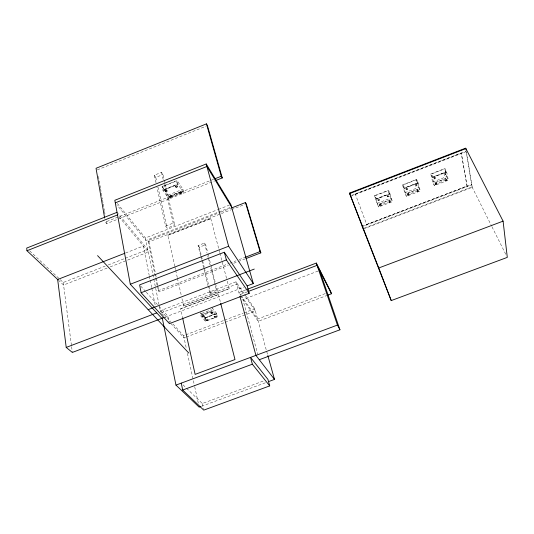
<?xml version="1.0" encoding="UTF-8"?>
<svg xmlns="http://www.w3.org/2000/svg" width="534" height="534" viewBox="0 0 534 534"><rect width="100%" height="100%" fill="white"/><g stroke="black" fill="none" stroke-linecap="round" stroke-linejoin="round"><path stroke-width="0.4" stroke-dasharray="2.67 2" d="M97.315 169.885L205.904 126.238M155.868 182.501L154.246 175.239L161.515 172.342L163.024 174.518L164.138 179.344M154.246 175.239L155.781 177.401L163.024 174.518M162.069 186.486L168.15 195.064L169.058 198.988L162.977 190.444L162.069 186.486L177.074 180.532L182.942 189.216L183.903 193.128L178.036 184.477L177.074 180.532M163.497 189.87L162.69 186.473L176.5 180.999L177.348 184.384L163.451 189.804L177.348 184.384M162.977 190.444L178.036 184.477M164.832 190.625L166.635 189.91L167.376 190.958L165.633 191.926L164.832 190.625L165.633 191.926M175.359 186.459L177.168 185.739L177.889 186.8L176.147 187.761L175.359 186.459L176.147 187.761M164.893 190.878L166.695 190.164L167.436 191.212M175.419 186.706L177.228 185.992L177.949 187.047M165.58 191.673L167.376 190.958M176.087 187.514L177.889 186.8M168.15 195.064L182.942 189.216M169.939 195.931L181.827 191.306L169.939 195.931L170.299 197.36L182.161 192.674L181.787 191.245M169.124 196.672L170.907 195.971L171.634 196.993L169.912 197.947L169.124 196.672L169.912 197.947M179.544 192.56L181.333 191.853L182.041 192.887L180.312 193.842L179.544 192.56L180.312 193.842M213.533 179.311L105.325 222.071L106.64 223.592L117.507 219.307M169.185 196.926L170.967 196.218L171.688 197.246M179.604 192.807L181.393 192.1L182.101 193.134M170.259 197.306L182.161 192.674M169.852 197.7L171.634 196.993M180.252 193.588L182.041 192.887M118.281 219L214.501 180.999M165.607 226.069L173.216 223.092L174.745 225.168L167.169 228.131L165.607 226.069L156.956 187.341M117.407 203.487L145.402 237.977L217.645 209.708M218.426 209.408L229.3 205.149M229.994 207.566L145.909 240.433L116.839 204.762M157.069 285.049L147.931 240.64L219.928 212.505M220.696 212.205L230.761 208.273M147.931 240.64L148.933 241.875L230.801 209.902M231.576 209.595L244.706 204.469M167.803 235.314L210.817 218.646L167.803 235.314L174.778 266.266M125.563 252.989L143.306 246.061L149.206 275.397M60.249 279.662L63.246 282.486L105.118 266.166M108.222 264.957L124.502 258.61M125.276 258.309L147.764 249.545L118.087 213.607M107.094 268.095L63.579 285.036L58.78 280.537M110.204 266.88L148.278 252.055L118.575 216.217M200.651 255.966L198.074 245.533L204.515 243.037L205.703 244.726L207.733 252.722M198.074 245.533L199.282 247.209L205.703 244.726M351.879 195.27L466.142 151.089M355.304 194.036L461.303 153.051M350.704 196.265L466.376 151.543M374.474 195.704L388.478 190.304L390.02 193.922L392.437 201.672L378.573 206.998L374.474 195.704L378.573 206.998M402.529 184.891L416.627 179.451L418.262 183.049L420.298 190.972L406.347 196.332L404.772 192.747L402.529 184.891L404.118 188.495L406.347 196.332M430.778 173.997L444.969 168.524L446.704 172.102L448.346 180.198L434.302 185.592L432.633 182.034L430.778 173.997L432.46 177.582L434.302 185.592M389.326 193.835L388.011 190.731L375.122 195.698L376.403 198.808L389.326 193.835L376.403 198.808M416.166 179.871L403.19 184.877L404.545 187.968L417.561 182.962L416.166 179.871L417.541 182.895L404.545 187.968M445.983 172.015L444.515 168.944L431.452 173.984L432.887 177.061L445.97 171.948L432.887 177.061M375.969 199.336L390.02 193.922M404.118 188.495L418.262 183.049M432.46 177.582L446.704 172.102M377.445 199.489C382.117 198.428 375.756 199.042 377.858 200.657L379.541 200.01L379.127 198.842M387.671 196.886L387.27 195.711L389.052 195.29L387.37 195.938L387.671 196.886L389.353 196.238L388.959 195.064M405.573 188.662C410.259 187.588 403.924 188.195 405.947 189.85L407.636 189.196L407.268 188.008M415.819 186.052L415.465 184.857L417.268 184.43L417.515 185.398L415.819 186.052L417.414 185.171L417.161 184.203M434.222 178.97L433.895 177.762L435.704 177.335L435.924 178.316L434.222 178.97L435.817 178.089L435.597 177.108M443.847 173.93C448.56 172.842 442.252 173.443 444.161 175.145L445.87 174.484L445.556 173.27M417.268 184.43L415.465 184.857M435.704 177.335L433.895 177.762M387.571 196.652L389.353 196.238M377.091 203.394L390.908 198.081L388.478 190.304M404.772 192.747L418.683 187.401L416.627 179.451M432.633 182.034L446.638 176.654L444.969 168.524M379.027 204.195L390.094 199.936L390.641 201.245L379.561 205.503L379.027 204.195L390.094 199.936M406.768 193.588L417.895 189.256L418.469 190.558L407.315 194.843L406.748 193.535L417.895 189.256M434.663 182.808L445.877 178.496L446.484 179.798L435.257 184.11L434.676 182.862L445.877 178.496M380.942 204.268L379.28 204.909L379.681 206.057L381.349 205.416L380.942 204.268L379.374 205.143M389.399 202.326L389.006 201.171L390.775 200.757L389.106 201.398L389.399 202.326L391.068 201.685L390.681 200.53M407.135 194.209C411.774 193.148 405.513 193.749 407.502 195.371L409.178 194.73L408.817 193.562M417.281 191.619L416.934 190.444L418.716 190.024L418.963 190.972L417.281 191.619L418.856 190.745L418.609 189.797M435.504 184.617L435.183 183.429L436.979 183.008L437.192 183.97L435.504 184.617L437.086 183.743L436.872 182.782M445.042 179.644C449.708 178.57 443.474 179.164 445.349 180.832L447.045 180.185L446.731 178.99M418.716 190.024L416.934 190.444M436.979 183.008L435.183 183.429M157.236 285.857L158.238 290.703L228.966 263.529M229.747 263.229L235.961 260.846M239.072 259.651L245.293 257.261M389.299 202.099L391.068 201.685M158.238 290.703L159.252 291.864L228.265 265.365M233.692 263.282L237.57 261.793M238.344 261.493L245.326 258.816M362.179 226.176L471.595 184.323L471.816 184.771L362.359 226.63M366.711 224.527L467.016 186.166L461.263 152.978L467.197 186.533L466.976 186.092M364.649 227.965L472.023 186.927L466.275 151.896M363.274 229.013L472.243 187.374L466.422 151.83M161.041 312.103L160.727 310.574L236.021 281.839L244.452 293.967M209.769 292.886L216.477 290.329L217.672 291.918L210.983 294.468L209.769 292.886L208.187 286.464M161.201 312.871L236.635 284.108L243.664 294.181M229.273 288.667L183.596 305.955L229.273 288.667L226.663 278.915M180.605 308.799L218.479 294.474L180.605 308.799L182.454 316.962M164.926 317.203L244.005 287.105M245.867 289.842L238.905 292.492L240.827 295.215M247.282 291.851L239.526 294.801L258.249 321.261L326.795 295.509M201.672 313.391L211.344 309.727L211.671 310.995L201.992 314.666L201.672 313.391L201.992 314.666L211.671 310.995M318.117 271.045L242.897 299.561L257.742 354.109M200.971 316.021L213.086 311.435L217.371 316.836L205.403 321.361L200.971 316.021L200.143 312.503M202.466 316.101L203.915 315.554L204.455 316.201L203.06 316.976L202.466 316.101L203.06 316.976M210.937 312.891L212.385 312.343L212.912 312.997L211.517 313.772L210.937 312.891L211.517 313.772M202.519 316.322L203.968 315.774L204.509 316.428M210.99 313.111L212.445 312.564L212.966 313.224M203.007 316.755L204.455 316.201M211.464 313.551L212.912 312.997M200.637 313.098L204.569 317.863L216.504 313.345L217.371 316.836M205.109 317.95L216.13 313.832L216.851 316.762L205.81 320.881L205.109 317.95L205.844 320.927M205.143 317.99L216.13 313.832M207.025 319.332L205.583 319.879L206.171 320.74L205.637 320.1L207.079 319.552L207.606 320.193L207.079 319.552M213.987 316.695C215.396 318.644 212.692 315.781 215.429 316.155L215.996 317.022L215.429 316.155M214.041 316.922L215.482 316.375M206.117 320.513L207.552 319.973M214.501 317.343L215.943 316.802M172.976 324.031L183.556 335.659L185.104 335.072M185.879 334.778L223.799 320.467M224.574 320.173L243.15 313.164M243.925 312.871L254.758 308.779L267.614 354.743M185.585 337.288L184.036 337.868L170.666 323.237M186.366 336.994L224.353 322.663M225.134 322.369L255.372 310.968L244.131 294.848M325.266 293.607L257.628 319.045L241.301 295.896M186.52 388.231L202.293 403.517L264.01 380.789M201.498 406.287L265.965 382.564M29.697 250.893L59.654 279.102M183.015 384.84L185.932 387.671M161.755 313.478L165.653 317.75M168.998 321.408L170.112 322.623M160.727 310.574L170.753 321.588M140.729 286.111L145.715 291.617M146.263 292.225L158.444 305.688M158.998 306.296L167.856 316.088L169.118 322.089M216.504 313.345L212.218 307.918L213.086 311.435M244.926 294.635L254.758 308.779M472.023 186.927L491.634 226.102M492.008 226.843L505.811 254.398M445.87 174.484L444.161 175.145M446.638 176.654L448.346 180.198M447.045 180.185L445.349 180.832M418.683 187.401L420.298 190.972M407.636 189.196L405.947 189.85M409.178 194.73L407.502 195.371M390.908 198.081L392.437 201.672M379.541 200.01L377.858 200.657M381.349 205.416L379.681 206.057M355.457 194.423L355.277 193.955L366.858 224.907L366.684 224.454M236.021 281.839L239.666 295.322M210.75 218.546L219.728 252.448M219.874 253.156L226.516 278.207M218.419 294.394L220.515 302.511M207.933 253.523L208.747 256.721M209.555 259.924L210.77 264.724M210.977 265.525L217.672 291.918M204.515 243.037L206.945 252.655M207.759 255.859L208.167 257.468M208.367 258.269L209.989 264.677M210.797 267.888L216.477 290.329M199.282 247.209L204.242 267.234M204.442 268.035L208.801 285.657M209.001 286.458L210.983 294.468M200.851 256.774L201.645 259.978M201.839 260.786L207.986 285.663M204.569 317.863L205.403 321.361M164.325 180.145L174.745 225.168M161.515 172.342L163.19 179.591M164.298 184.424L173.216 223.092M155.781 177.401L156.869 182.234M157.951 187.067L167.169 228.131M174.885 266.98L175.506 269.51M175.686 270.324L177.321 277.633M177.422 278.347L181.313 295.489M181.96 298.646L183.676 306.042M202.293 403.517L203.427 408.657M183.556 335.659L186.526 349.283M187.421 353.354L194.536 385.955M194.716 386.77L198.454 403.884M148.933 241.875L155.421 273.321M155.588 274.129L156.255 277.353M156.422 278.154L159.252 291.864M145.402 237.977L160.5 311.909M149.373 276.212L150.027 279.476M150.188 280.29L151.663 287.619M151.83 288.44L155.274 305.548M98.443 176.4L100.425 187.788M100.566 188.602L102.401 199.182M102.541 199.996L103.109 203.254M103.249 204.068L104.384 210.576M104.524 211.391L105.085 214.641M106.219 221.156L106.64 223.592M63.246 282.486L71.496 345.858M71.603 346.679L72.35 352.433"/><path stroke-width="0.8" d="M216.056 180.385L222.264 177.935L207.439 125.617L206.451 123.868L96.033 168.29L104.624 217.999M247.149 285.91L249.204 293.306L169.432 323.591L141.123 292.725L139.621 284.889L224.307 252.222L247.149 285.91L253.31 283.567L230.855 204.542L206.217 163.971L114.817 200.29L130.283 284.235L161.822 318.384M115.284 202.853L206.898 166.475L231.542 206.958M117.033 212.325L26.7 248.076L26.974 250.733L58.179 279.976M26.974 250.733L117.513 214.935M215.082 178.703L221.263 176.26L222.264 177.935M231.536 207.973L245.473 202.526L246.247 203.868L260.832 252.862L246.101 258.516M124.789 253.29L57.659 279.489L66.216 347.42L72.35 352.433L164.152 317.496M363.274 229.013L349.49 193.108L465.661 148.145L503.088 221.143L507.3 257.381L391.228 300.589L363.093 228.559M349.67 193.575L465.895 148.599L466.135 150.067M130.283 284.235L228.625 246.247L253.31 283.567M141.123 292.725L226.369 259.931L249.204 293.306M245.293 257.261L260.058 251.587L260.832 252.862M148.145 309.647L254.284 269.069M66.216 347.42L156.742 312.884M247.416 289.254L316.302 263.068L330.713 291.557L331.467 293.753L327.569 295.215M248.831 291.264L317.076 265.345L331.467 293.753M349.49 193.108L378.753 267.981L503.088 221.143M220.662 303.232L234.987 359.549L195.13 374.381L182.568 317.697M162.196 317.737L175.98 385.101L337.441 325.079L339.938 329.792L259.27 359.722M182.701 390.034L252.355 364.201L269.71 385.895L203.754 410.132L182.701 390.034L181.26 383.138M200.717 406.574L199.162 407.142L175.98 385.101M268.295 381.703L274.509 379.42L267.834 355.537M97.568 255.626L188.849 353.121M274.509 379.42L255.919 355.384L239.96 296.397M362.179 226.176L362.359 226.63M378.753 267.981L391.228 300.589M319.666 270.458L339.938 329.792M316.302 263.068L337.441 325.079M245.473 202.526L260.058 251.587M206.451 123.868L221.263 176.26M269.71 385.895L267.914 379.347L250.539 357.386L252.355 364.201M206.217 163.971L228.625 246.247M224.307 252.222L226.369 259.931"/></g></svg>
